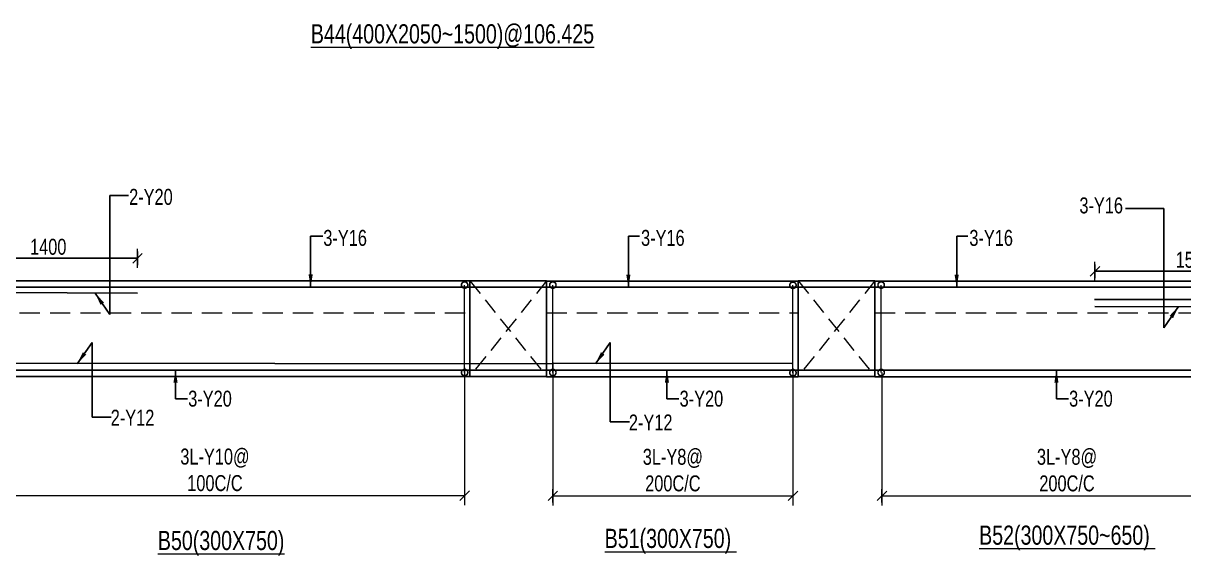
# Model space of a CAD drawing. Header units: millimetres. Extents: x 24879 to 98673, y 1890 to 33226.
# Drawn here: x 73937 to 83037, y 19976 to 24154 of the extents above; entities that cross this region are included whole.
import ezdxf

# ---------------------------------------------------------------- set-up
doc = ezdxf.new("R2010")
doc.units = ezdxf.units.MM
for name, pattern in [('CONTINOUS', [0]), ('CONTINU', [0]), ('HIDDEN', [9.525, 6.35, -3.175])]:
    doc.linetypes.add(name, pattern=pattern)
for name, color, linetype in [('-S-ARROW', 253, 'Continuous'), ('-S-DIM', 3, 'Continuous'), ('-STR-BEAM', 4, 'CONTINU'), ('-STR-REINF', 3, 'Continuous'), ('-STR-TEXT', 6, 'Continuous')]:
    doc.layers.add(name, color=color, linetype=linetype)
for name, color, linetype, lineweight in [('-S-STIRUP', 11, 'Continuous', 9), ('-STR-RF-DIM', 252, 'CONTINOUS', 20), ('S-BEAM-IDEN', 2, 'Continuous', 9), ('SEC TEXT', 9, 'Continuous', 18), ('SLAB LINE', 254, 'HIDDEN', 20)]:
    doc.layers.add(name, color=color, linetype=linetype, lineweight=lineweight)
doc.styles.add('BEAM-LS', font='romans.shx', dxfattribs={"width": 0.8})
doc.styles.add('EL', font='swisscl.ttf')
doc.styles.add('SOBHA', font='swisscl.ttf')
doc.styles.add('sobha.sed', font='swisscl.ttf')
doc.dimstyles.new('S-50', dxfattribs={"dimscale": 50, "dimtxt": 2.5, "dimasz": 1.25, "dimexe": 1, "dimexo": 1, "dimgap": 0.5, "dimtad": 1, "dimdec": 0, "dimrnd": 0.0005, "dimzin": 0, "dimdsep": 46, "dimtxsty": 'EL', "dimblk": 'ARCHTICK', "dimcen": 0.09, "dimdle": 1.5, "dimclrd": 251, "dimclre": 251, "dimclrt": 6, "dimadec": 0, "dimazin": 0, "dimtfac": 1, "dimtdec": 0, "dimtofl": 0, "dimtmove": 0, "dimatfit": 3, "dimfxl": 2, "dimtolj": 1, "dimtzin": 0, "dimlwd": -1, "dimlwe": -1, "dimarcsym": 0})
doc.dimstyles.new('S-DIM50', dxfattribs={"dimscale": 50, "dimtxt": 2.5, "dimasz": 1.2, "dimexe": 1.5, "dimexo": 1, "dimgap": 0.5, "dimtad": 1, "dimdec": 0, "dimdsep": 46, "dimtxsty": 'sobha.sed', "dimblk": 'OBLIQUE', "dimcen": 0, "dimdle": 0.75, "dimclrd": 8, "dimclre": 8, "dimclrt": 6, "dimazin": 2, "dimtfac": 1, "dimtdec": 0, "dimtix": 1, "dimtmove": 2, "dimatfit": 3, "dimfxl": 1, "dimtolj": 1, "dimlwd": -1, "dimlwe": 9, "dimarcsym": 0})
doc.dimstyles.new('STIRUP', dxfattribs={"dimscale": 50, "dimtxt": 2.5, "dimasz": 2.2, "dimexe": 0, "dimexo": 0, "dimgap": 0.5, "dimtad": 0, "dimdec": 0, "dimzin": 0, "dimdsep": 46, "dimtxsty": 'BEAM-LS', "dimblk": 'DOTSMALL', "dimcen": 0.09, "dimclrd": 256, "dimclre": 256, "dimclrt": 256, "dimadec": 5, "dimazin": 0, "dimtfac": 1, "dimtdec": 0, "dimtofl": 0, "dimtmove": 0, "dimatfit": 3, "dimldrblk": 'DOTSMALL', "dimfxl": 0, "dimfxlon": 1, "dimtolj": 1, "dimtzin": 0, "dimlwd": -1, "dimlwe": -1, "dimarcsym": 0})

# ---------------------------------------------------------------- blocks, each defined once
blk = doc.blocks.new('_DotSmall')
at = {"color": 0, "linetype": 'ByBlock', "const_width": 0.5}
blk.add_lwpolyline([(-0.0625, 0, 1), (0.0625, 0, 1)], format="xyb", close=True, dxfattribs=at)
blk = doc.blocks.new('*D266')
at = {"layer": '-S-STIRUP', "ltscale": 100, "transparency": 16777216}
blk.add_line((77398.2, 21413.6), (77398.2, 22100.3), dxfattribs=at)
at = {"layer": '-S-STIRUP', "linetype": 'CONTINU', "ltscale": 100, "transparency": 16777216, "xscale": 100, "yscale": 100, "zscale": 100}
for p, rotation in [((77398.2, 22100.3), 90), ((77398.2, 21413.6), 270)]:
    blk.add_blockref('_DotSmall', p, dxfattribs=dict(at, rotation=rotation))
blk = doc.blocks.new('_ArchTick')
at = {"color": 0, "linetype": 'ByBlock', "const_width": 0.15}
blk.add_lwpolyline([(-0.5, -0.5), (0.5, 0.5)], dxfattribs=at)
blk = doc.blocks.new('_Oblique')
at = {"color": 0, "linetype": 'ByBlock', "lineweight": -2}
for p, q in [((-0.5, -0.5), (0.5, 0.5)), ((0, 0.71), (0, -0.71))]:
    blk.add_line(p, q, dxfattribs=at)
blk = doc.blocks.new('*D268')
at = {"layer": '-STR-RF-DIM', "color": 8, "linetype": 'Continuous', "lineweight": 9, "transparency": 16777216}
for p, q in [((73482.9, 21494.6), (73482.9, 20373.8)), ((77398.2, 21449.4), (77398.2, 20373.8))]:
    blk.add_line(p, q, dxfattribs=at)
at = {"layer": '-STR-RF-DIM', "color": 8, "linetype": 'Continuous', "transparency": 16777216}
blk.add_line((73482.2, 20448.8), (77399, 20448.8), dxfattribs=at)
at = {"layer": '-STR-RF-DIM', "color": 8, "transparency": 16777216, "xscale": 75, "yscale": 75, "zscale": 75, "rotation": 180}
blk.add_blockref('_Oblique', (73482.9, 20448.8), dxfattribs=at)
at = {"layer": '-STR-RF-DIM', "color": 8, "transparency": 16777216, "xscale": 75, "yscale": 75, "zscale": 75}
blk.add_blockref('_Oblique', (77398.2, 20448.8), dxfattribs=at)
at = {"layer": '-STR-RF-DIM', "color": 6, "transparency": 16777216, "insert": (75440.6, 20649.8), "char_height": 125, "attachment_point": 5, "style": 'sobha.sed'}
blk.add_mtext('\\A1;3L-Y10@\\P100C/C', dxfattribs=at)
blk = doc.blocks.new('*D269')
at = {"layer": '-S-DIM', "color": 8, "linetype": 'Continuous', "lineweight": 9, "transparency": 16777216}
for p, q in [((73433.1, 22235.3), (73433.1, 22385.3)), ((74833.5, 22235.3), (74833.5, 22385.3))]:
    blk.add_line(p, q, dxfattribs=at)
at = {"layer": '-S-DIM', "color": 8, "linetype": 'Continuous', "transparency": 16777216}
blk.add_line((73432.3, 22310.3), (74834.2, 22310.3), dxfattribs=at)
at = {"layer": '-S-DIM', "color": 8, "transparency": 16777216, "xscale": 75, "yscale": 75, "zscale": 75, "rotation": 180}
blk.add_blockref('_Oblique', (73433.1, 22310.3), dxfattribs=at)
at = {"layer": '-S-DIM', "color": 8, "transparency": 16777216, "xscale": 75, "yscale": 75, "zscale": 75}
blk.add_blockref('_Oblique', (74833.5, 22310.3), dxfattribs=at)
at = {"layer": '-S-DIM', "color": 6, "transparency": 16777216, "insert": (74133.3, 22399.4), "char_height": 125, "attachment_point": 5, "style": 'sobha.sed'}
blk.add_mtext('\\A1;1400', dxfattribs=at)
blk = doc.blocks.new('*D270')
at = {"layer": '-S-STIRUP', "ltscale": 100, "transparency": 16777216}
blk.add_line((79972.4, 21411.5), (79972.4, 22098.2), dxfattribs=at)
at = {"layer": '-S-STIRUP', "linetype": 'CONTINU', "ltscale": 100, "transparency": 16777216, "xscale": 100, "yscale": 100, "zscale": 100}
for p, rotation in [((79972.4, 22098.2), 90), ((79972.4, 21411.5), 270)]:
    blk.add_blockref('_DotSmall', p, dxfattribs=dict(at, rotation=rotation))
blk = doc.blocks.new('*D271')
at = {"layer": '-STR-RF-DIM', "color": 8, "linetype": 'Continuous', "lineweight": 9, "transparency": 16777216}
for p, q in [((78089.9, 21492.5), (78089.9, 20371.7)), ((79972.4, 21447.3), (79972.4, 20371.7))]:
    blk.add_line(p, q, dxfattribs=at)
at = {"layer": '-STR-RF-DIM', "color": 8, "linetype": 'Continuous', "transparency": 16777216}
blk.add_line((78089.1, 20446.7), (79973.2, 20446.7), dxfattribs=at)
at = {"layer": '-STR-RF-DIM', "color": 8, "transparency": 16777216, "xscale": 75, "yscale": 75, "zscale": 75, "rotation": 180}
blk.add_blockref('_Oblique', (78089.9, 20446.7), dxfattribs=at)
at = {"layer": '-STR-RF-DIM', "color": 8, "transparency": 16777216, "xscale": 75, "yscale": 75, "zscale": 75}
blk.add_blockref('_Oblique', (79972.4, 20446.7), dxfattribs=at)
at = {"layer": '-STR-RF-DIM', "color": 6, "transparency": 16777216, "insert": (79031.1, 20647.7), "char_height": 125, "attachment_point": 5, "style": 'sobha.sed'}
blk.add_mtext('\\A1;3L-Y8@\\P200C/C', dxfattribs=at)
blk = doc.blocks.new('*D272')
at = {"layer": '-STR-RF-DIM', "color": 8, "linetype": 'Continuous', "lineweight": 9, "transparency": 16777216}
for p, q in [((80670.3, 21414.1), (80670.3, 20371.7)), ((83572.4, 21447.3), (83572.4, 20371.7))]:
    blk.add_line(p, q, dxfattribs=at)
at = {"layer": '-STR-RF-DIM', "color": 8, "linetype": 'Continuous', "transparency": 16777216}
blk.add_line((80669.6, 20446.7), (83573.1, 20446.7), dxfattribs=at)
at = {"layer": '-STR-RF-DIM', "color": 8, "transparency": 16777216, "xscale": 75, "yscale": 75, "zscale": 75, "rotation": 180}
blk.add_blockref('_Oblique', (80670.3, 20446.7), dxfattribs=at)
at = {"layer": '-STR-RF-DIM', "color": 8, "transparency": 16777216, "xscale": 75, "yscale": 75, "zscale": 75}
blk.add_blockref('_Oblique', (83572.4, 20446.7), dxfattribs=at)
at = {"layer": '-STR-RF-DIM', "color": 6, "transparency": 16777216, "insert": (82121.4, 20647.7), "char_height": 125, "attachment_point": 5, "style": 'sobha.sed'}
blk.add_mtext('\\A1;3L-Y8@\\P200C/C', dxfattribs=at)
blk = doc.blocks.new('*D273')
at = {"layer": '-S-STIRUP', "ltscale": 100, "transparency": 16777216}
blk.add_line((78089.9, 21413.6), (78089.9, 22100.3), dxfattribs=at)
at = {"layer": '-S-STIRUP', "linetype": 'CONTINU', "ltscale": 100, "transparency": 16777216, "xscale": 100, "yscale": 100, "zscale": 100}
for p, rotation in [((78089.9, 22100.3), 90), ((78089.9, 21413.6), 270)]:
    blk.add_blockref('_DotSmall', p, dxfattribs=dict(at, rotation=rotation))
blk = doc.blocks.new('*D274')
at = {"layer": '-S-STIRUP', "ltscale": 100, "transparency": 16777216}
blk.add_line((80664.1, 21413.6), (80664.1, 22100.3), dxfattribs=at)
at = {"layer": '-S-STIRUP', "linetype": 'CONTINU', "ltscale": 100, "transparency": 16777216, "xscale": 100, "yscale": 100, "zscale": 100}
for p, rotation in [((80664.1, 22100.3), 90), ((80664.1, 21413.6), 270)]:
    blk.add_blockref('_DotSmall', p, dxfattribs=dict(at, rotation=rotation))
blk = doc.blocks.new('*D321')
at = {"layer": '-S-DIM', "color": 8, "linetype": 'Continuous', "transparency": 16777216}
blk.add_line((83891.2, 22208.2), (82339.8, 22208.2), dxfattribs=at)
at = {"layer": '-S-DIM', "color": 8, "linetype": 'Continuous', "lineweight": 9, "transparency": 16777216}
for p, q in [((82340.5, 22133.2), (82340.5, 22283.2)), ((83890.5, 22133.2), (83890.5, 22283.2))]:
    blk.add_line(p, q, dxfattribs=at)
at = {"layer": '-S-DIM', "color": 8, "transparency": 16777216, "xscale": 75, "yscale": 75, "zscale": 75, "rotation": 180}
blk.add_blockref('_Oblique', (82340.5, 22208.2), dxfattribs=at)
at = {"layer": '-S-DIM', "color": 8, "transparency": 16777216, "xscale": 75, "yscale": 75, "zscale": 75}
blk.add_blockref('_Oblique', (83890.5, 22208.2), dxfattribs=at)
at = {"layer": '-S-DIM', "color": 6, "transparency": 16777216, "insert": (83115.5, 22297.2), "char_height": 125, "attachment_point": 5, "style": 'sobha.sed'}
blk.add_mtext('\\A1;1550', dxfattribs=at)

msp = doc.modelspace()

# ---------------------------------------------------------------- linework, layer by layer
at = {"layer": '-STR-BEAM'}
for p, q in [((77440, 22133.3, 0), (73033.1, 22133.3, 0)), ((80014.2, 22131.2, 0), (78040, 22131.2, 0)), ((83614.2, 22131.2), (80614.2, 22131.2, 0)), ((77440, 21383.3, 0), (73433.1, 21383.3, 0)), ((80014.2, 21381.2, 0), (78040, 21381.2, 0)), ((83890.5, 21380.9), (80614.2, 21381.2, 0))]:
    msp.add_line(p, q, dxfattribs=at)
at = {"layer": '-STR-BEAM', "elevation": 0}
for points in [[(78040, 22133.3), (77440, 22133.3), (77440, 21383.3), (78040, 21383.3), (78040, 22133.3)], [(80614.2, 22133.3), (80014.2, 22133.3), (80014.2, 21383.3), (80614.2, 21383.3), (80614.2, 22133.3)]]:
    msp.add_lwpolyline(points, dxfattribs=at)
at = {"layer": '-STR-REINF', "ltscale": 10}
for p, q in [((73098.8, 22083.3, 0), (83573.2, 22083.3, 0)), ((74833.5, 22036.3), (73222.5, 22042.9)), ((82337.6, 21987.4, 0), (84027.2, 21987.4, 0)), ((78089.9, 21481.2, 178586.6), (73683.1, 21487.5, 0)), ((79964.2, 21484.3, 0), (78090, 21487.5, 0)), ((73148.8, 21433.3, 0), (83963.9, 21433.3, 0))]:
    msp.add_line(p, q, dxfattribs=at)
msp.add_lwpolyline([(83936.5, 21616), (83936.5, 21929.6), (82340.5, 21930.8)], dxfattribs=at)
at = {"layer": 'S-BEAM-IDEN', "color": 9, "linetype": 'HIDDEN', "ltscale": 20}
for p, q in [((77440, 22133.3, 0), (78040, 21383.3)), ((78040, 22133.3), (77440, 21383.3, 0)), ((80014.2, 22133.3, 0), (80614.2, 21383.3)), ((80614.2, 22133.3), (80014.2, 21383.3, 0))]:
    msp.add_line(p, q, dxfattribs=at)
at = {"layer": 'SLAB LINE', "linetype": 'HIDDEN', "ltscale": 25}
for p, q in [((73433.1, 21883.3, 0), (77440, 21883.3, 0)), ((78040, 21883.3, 0), (80014.2, 21883.3, 0)), ((80614.2, 21883.3, 0), (83337.3, 21883.3, 0))]:
    msp.add_line(p, q, dxfattribs=at)

# ---------------------------------------------------------------- texts
at = {"layer": '-STR-TEXT', "color": 6, "char_height": 125, "style": 'SOBHA'}
for s, insert, attachment_point in [('\\A1;2-Y20', (74767.7, 22727.4, 0), 7), ('\\A1;3-Y16', (82560.3, 22660.4, 178586.6), 9), ('\\A1;3-Y16', (76290.4, 22532.4, 0), 1), ('\\A1;3-Y16', (78781.5, 22532.4, 0), 1), ('\\A1;3-Y16', (81355.7, 22532.4, 0), 1)]:
    msp.add_mtext(s, dxfattribs=dict(at, insert=insert, attachment_point=attachment_point))
at = {"layer": '-STR-TEXT', "color": 6, "char_height": 125, "width": 281.386, "attachment_point": 7, "style": 'SOBHA'}
for s, insert in [('\\A1;3-Y20', (75231.1, 21144.6, 0)), ('\\A1;3-Y20', (79083.9, 21144.6, 0)), ('\\A1;3-Y20', (82137.9, 21144.6, 0)), ('\\A1;2-Y12', (74623.5, 20997, 178586.6)), ('\\A1;2-Y12', (78686.1, 20959.6, 178586.6))]:
    msp.add_mtext(s, dxfattribs=dict(at, insert=insert))
at = {"layer": 'SEC TEXT', "color": 1, "linetype": 'ByBlock', "style": 'sobha.sed'}
for s, p in [('%%UB44(400X2050~1500)@106.425', (76192.8, 23995.9, 0)), ('%%UB52(300X750~650) ', (81432.4, 20063.4, 0)), ('%%UB50(300X750)', (74993.2, 20021.6, 0)), ('%%UB51(300X750) ', (78496.4, 20037.9, 0))]:
    msp.add_text(s, height=150, rotation=359.98928, dxfattribs=at).set_placement(p)

# ---------------------------------------------------------------- dimensions: what is measured, and where the dimension line sits
at = {"layer": '-S-DIM'}
dim = msp.add_linear_dim(base=(74833.5, 22310.3, 0), p1=(73433.1, 22133.3, 0), p2=(74833.5, 22036.3), dimstyle='S-DIM50', override={"dimscale": 1, "dimtxt": 125, "dimasz": 75, "dimexe": 75, "dimexo": 0, "dimgap": 25, "dimblk1": 'Oblique', "dimblk2": 'Oblique', "dimsah": 1, "dimcen": 4.5, "dimfxl": 75, "dimfxlon": 1}, dxfattribs=at)
dim.commit()
dim.dimension.update_dxf_attribs({"geometry": '*D269', "text_midpoint": (74133.3, 22399.4, 0)})
dim = msp.add_linear_dim(base=(82340.5, 22208.2, 0), p1=(83890.5, 22031.2, 0), p2=(82340.5, 21930.8, 0), angle=180, dimstyle='S-DIM50', override={"dimscale": 1, "dimtxt": 125, "dimasz": 75, "dimexe": 75, "dimexo": 0, "dimgap": 25, "dimblk1": 'Oblique', "dimblk2": 'Oblique', "dimsah": 1, "dimcen": 4.5, "dimfxl": 75, "dimfxlon": 1}, dxfattribs=at)
dim.commit()
dim.dimension.update_dxf_attribs({"geometry": '*D321', "text_midpoint": (83115.5, 22297.2, 0)})
at = {"layer": '-S-STIRUP', "linetype": 'CONTINU', "ltscale": 100}
for base, p1, p2, picture, middle in [((77398.2, 22100.3, 178586.6), (77398.2, 21413.6, 178586.6), (77398.2, 22100.3, 178586.6), '*D266', (77398.2, 21757, 178586.6)), ((78089.9, 22100.3, 178586.6), (78089.9, 21413.6, 178586.6), (78089.9, 22100.3, 178586.6), '*D273', (78089.9, 21757, 178586.6)), ((79972.4, 22098.2, 178586.6), (79972.4, 21411.5, 178586.6), (79972.4, 22098.2, 178586.6), '*D270', (79972.4, 21754.9, 178586.6)), ((80664.1, 22100.3, 178586.6), (80664.1, 21413.6, 178586.6), (80664.1, 22100.3, 178586.6), '*D274', (80664.1, 21757, 178586.6))]:
    dim = msp.add_linear_dim(base=base, p1=p1, p2=p2, angle=90, text=' ', dimstyle='STIRUP', override={"dimasz": 2}, dxfattribs=at)
    dim.commit()
    dim.dimension.update_dxf_attribs({"geometry": picture, "text_midpoint": middle})
at = {"layer": '-STR-RF-DIM'}
for base, p1, p2, text, picture, middle in [((77398.2, 20448.8, 178586.6), (73482.9, 21494.6, 178586.6), (77398.2, 21449.4, 178586.6), '3L-Y10@\\P100C/C', '*D268', (75440.6, 20649.8, 178586.6)), ((79972.4, 20446.7, 178586.6), (78089.9, 21492.5, 178586.6), (79972.4, 21447.3, 178586.6), '3L-Y8@\\P200C/C', '*D271', (79031.1, 20647.7, 178586.6)), ((83572.4, 20446.7, 178586.6), (80670.3, 21414.1, 178586.6), (83572.4, 21447.3, 178586.6), '3L-Y8@\\P200C/C', '*D272', (82121.4, 20647.7, 178586.6))]:
    dim = msp.add_linear_dim(base=base, p1=p1, p2=p2, text=text, dimstyle='S-DIM50', override={"dimscale": 1, "dimtxt": 125, "dimasz": 75, "dimexe": 75, "dimexo": 0, "dimgap": 25, "dimsah": 1, "dimcen": 4.5, "dimfxl": 75}, dxfattribs=at)
    dim.commit()
    dim.dimension.update_dxf_attribs({"geometry": picture, "text_midpoint": middle})

# ---------------------------------------------------------------- leaders
at = {"layer": '-S-ARROW', "annotation_type": 0, "has_hookline": 1, "hookline_direction": 1}
for points, text_width in [([(74500.5, 22036.1, 178586.6), (74616, 21869.6, 178586.6), (74616, 22803.3, 178586.6), (74762.7, 22803.3, 178586.6)], 353.5), ([(76191, 22083.3, 0), (76191, 22483.3, 0), (76285.4, 22483.3, 0)], 353.8), ([(78682.1, 22081.2, 0), (78682.1, 22483.3, 0), (78770.7, 22483.3, 0)], 353.8), ([(81256.3, 22081.2, 0), (81256.3, 22483.3, 0), (81344.8, 22483.3, 0)], 353.8), ([(75131.7, 21433.3, 0), (75131.7, 21207.1, 0), (75226.1, 21207.1, 0)], 353.8), ([(78984.5, 21433.3, 0), (78984.5, 21207.1, 0), (79078.9, 21207.1, 0)], 353.8), ([(82038.5, 21433.3, 0), (82038.5, 21207.1, 0), (82132.9, 21207.1, 0)], 353.8)]:
    msp.add_leader(points, dimstyle='S-50', override={"dimasz": 2, "dimgap": 0.1, "dimtad": 0}, dxfattribs=dict(at, text_width=text_width))
at = {"layer": '-S-ARROW'}
for points in [[(82996, 21931.5, 0), (82880.5, 21765.1, 0), (82880.5, 22699.4, 0), (82579.1, 22699.4, 0)], [(74361.3, 21482, 178586.6), (74476.8, 21648.4, 178586.6), (74476.8, 21064.1, 178586.6), (74628.2, 21064.1, 178586.6)], [(78423.9, 21482, 178586.6), (78539.4, 21648.4, 178586.6), (78539.4, 21026.8, 178586.6), (78690.8, 21026.8, 178586.6)]]:
    msp.add_leader(points, dimstyle='S-50', override={"dimasz": 2, "dimgap": 0.1, "dimtad": 0}, dxfattribs=at)

doc.saveas('drawing.dxf')
